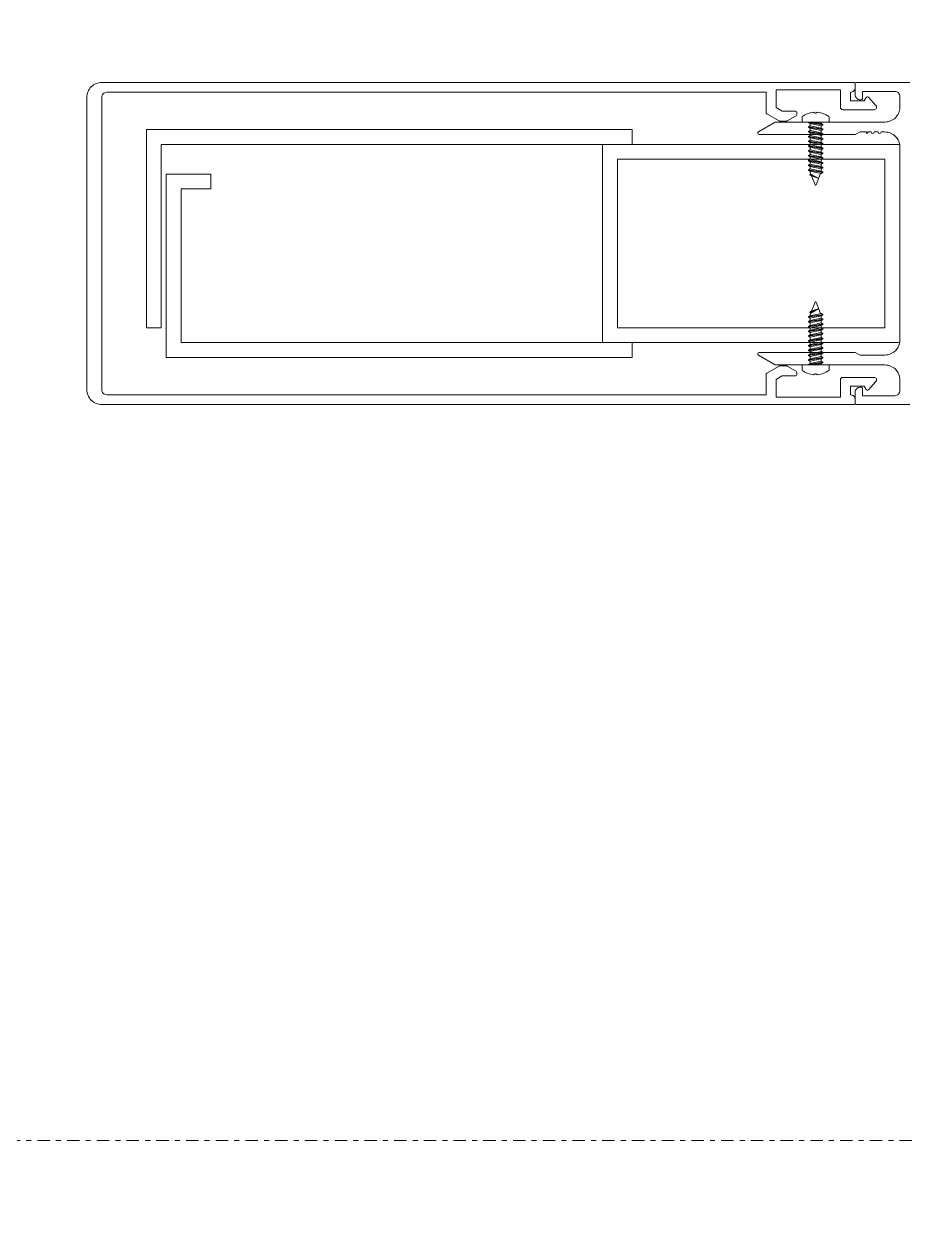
# Model space of a CAD drawing. Extents: x -1133 to 23780, y -1311 to 8245.
# Drawn here: x 16651.24 to 16669.01, y 1983.08 to 2007.52 of the extents above; entities that cross this region are included whole.
import ezdxf

# ---------------------------------------------------------------- set-up
doc = ezdxf.new("R2010")
doc.units = 0
doc.header["$MEASUREMENT"] = 0
for name, pattern in [('DASHDOT2', [0.5, 0.25, -0.125, 0, -0.125]), ('DOT2', [0.125, 0, -0.125]), ('HIDDEN', [0.375, 0.25, -0.125])]:
    doc.linetypes.add(name, pattern=pattern)
doc.layers.get('0').update_dxf_attribs({"color": 9, "lineweight": 9})
for name, color, linetype, lineweight in [('10', 9, 'Continuous', 9), ('20', 9, 'DOT2', 9), ('24', 9, 'DASHDOT2', 9), ('40', 9, 'Continuous', 9), ('40B', 9, 'Continuous', 9)]:
    doc.layers.add(name, color=color, linetype=linetype, lineweight=lineweight)

# ---------------------------------------------------------------- blocks, each defined once
blk = doc.blocks.new('*U502')
at = {"layer": '10'}
for p, q in [((-2.3, -11.005), (-2, -11.005)), ((2, -11.005), (2.3, -11.005)), ((-2.559, -14.435), (-2.45, -14.435)), ((-2.45, -14.976), (-2.45, -14.435)), ((-2.443, -14.559), (-2.45, -14.559)), ((-2.403, -14.852), (-2.45, -14.565)), ((-2.443, -14.559), (-2.395, -14.852)), ((-2.423, -14.593), (-2.443, -14.559)), ((-2.375, -14.593), (-2.423, -14.593)), ((-2.375, -14.817), (-2.423, -14.593)), ((-2.355, -14.559), (-2.375, -14.593)), ((-2.375, -14.593), (-2.326, -14.817)), ((-2.347, -14.559), (-2.355, -14.559)), ((-2.306, -14.852), (-2.355, -14.559)), ((-2.327, -14.593), (-2.347, -14.559)), ((-2.347, -14.559), (-2.298, -14.852)), ((-2.278, -14.593), (-2.327, -14.593)), ((-2.278, -14.817), (-2.327, -14.593)), ((-2.258, -14.559), (-2.278, -14.593)), ((-2.278, -14.593), (-2.23, -14.817)), ((-2.25, -14.559), (-2.258, -14.559)), ((-2.21, -14.852), (-2.258, -14.559)), ((-2.23, -14.593), (-2.25, -14.559)), ((-2.25, -14.559), (-2.202, -14.852)), ((-2.182, -14.817), (-2.23, -14.593)), ((-2.182, -14.593), (-2.23, -14.593)), ((-2.162, -14.559), (-2.182, -14.593)), ((-2.182, -14.593), (-2.133, -14.817)), ((-2.177, -14.593), (-1.989, -14.593)), ((-2.154, -14.559), (-2.162, -14.559)), ((-2.113, -14.852), (-2.162, -14.559)), ((-2.134, -14.593), (-2.154, -14.559)), ((-2.154, -14.559), (-2.105, -14.852)), ((-2.085, -14.817), (-2.134, -14.593)), ((-2.085, -14.593), (-2.134, -14.593)), ((-2.065, -14.559), (-2.085, -14.593)), ((-2.085, -14.593), (-2.037, -14.817)), ((-2.057, -14.559), (-2.065, -14.559)), ((-2.017, -14.852), (-2.065, -14.559)), ((-2.037, -14.593), (-2.057, -14.559)), ((-2.057, -14.559), (-2.009, -14.852)), ((-1.989, -14.817), (-2.037, -14.593)), ((-1.969, -14.559), (-1.989, -14.593)), ((-1.989, -14.593), (-1.941, -14.817)), ((-1.969, -14.559), (-1.961, -14.559)), ((-1.921, -14.852), (-1.969, -14.559)), ((-1.941, -14.593), (-1.961, -14.559)), ((-1.961, -14.559), (-1.913, -14.852)), ((-1.892, -14.593), (-1.941, -14.593)), ((-1.893, -14.817), (-1.941, -14.593)), ((-1.872, -14.559), (-1.892, -14.593)), ((-1.892, -14.593), (-1.844, -14.817)), ((-1.824, -14.852), (-1.872, -14.559)), ((-1.864, -14.559), (-1.872, -14.559)), ((-1.864, -14.559), (-1.816, -14.852)), ((-1.844, -14.593), (-1.864, -14.559)), ((-1.796, -14.817), (-1.844, -14.593)), ((-1.796, -14.593), (-1.844, -14.593)), ((-1.776, -14.559), (-1.796, -14.593)), ((-1.796, -14.593), (-1.748, -14.817)), ((-1.776, -14.559), (-1.768, -14.559)), ((-1.728, -14.852), (-1.776, -14.559)), ((-1.748, -14.593), (-1.768, -14.559)), ((-1.768, -14.559), (-1.72, -14.852)), ((-1.748, -14.593), (-1.699, -14.593)), ((-1.7, -14.817), (-1.748, -14.593)), ((-1.679, -14.559), (-1.699, -14.593)), ((-1.699, -14.593), (-1.651, -14.817)), ((-1.631, -14.852), (-1.679, -14.559)), ((-1.679, -14.559), (-1.671, -14.559)), ((-1.671, -14.559), (-1.623, -14.852)), ((-1.651, -14.593), (-1.671, -14.559)), ((-1.603, -14.817), (-1.651, -14.593)), ((-1.603, -14.593), (-1.651, -14.593)), ((-1.583, -14.559), (-1.603, -14.593)), ((-1.603, -14.593), (-1.555, -14.817)), ((-1.535, -14.852), (-1.583, -14.559)), ((-1.583, -14.559), (-1.575, -14.559)), ((-1.575, -14.559), (-1.527, -14.852)), ((-1.555, -14.593), (-1.575, -14.559)), ((-1.507, -14.817), (-1.555, -14.593)), ((-1.507, -14.593), (-1.555, -14.593)), ((-1.487, -14.559), (-1.507, -14.593)), ((-1.438, -14.852), (-1.487, -14.559)), ((-1.479, -14.559), (-1.487, -14.559)), ((-1.479, -14.559), (-1.43, -14.852)), ((-1.459, -14.593), (-1.479, -14.559)), ((-1.41, -14.817), (-1.459, -14.593)), ((-1.441, -14.593), (-1.459, -14.593)), ((-1.402, -14.607), (-1.441, -14.593)), ((-1.39, -14.586), (-1.402, -14.607)), ((-1.402, -14.607), (-1.314, -14.773)), ((-1.374, -14.659), (-1.39, -14.586)), ((-1.382, -14.586), (-1.39, -14.586)), ((-1.362, -14.621), (-1.382, -14.586)), ((-1.382, -14.586), (-1.361, -14.685)), ((-1.361, -14.685), (-1.374, -14.659)), ((-1.314, -14.773), (-1.362, -14.621)), ((-1.182, -14.695), (-1.362, -14.621)), ((1.182, -14.695), (1.362, -14.621)), ((1.402, -14.607), (1.314, -14.773)), ((1.314, -14.773), (1.362, -14.621)), ((1.382, -14.586), (1.361, -14.685)), ((1.361, -14.685), (1.374, -14.659)), ((1.362, -14.621), (1.382, -14.586)), ((1.374, -14.659), (1.39, -14.586)), ((1.382, -14.586), (1.39, -14.586)), ((1.39, -14.586), (1.402, -14.607)), ((1.402, -14.607), (1.441, -14.593)), ((1.41, -14.817), (1.459, -14.593)), ((1.479, -14.559), (1.43, -14.852)), ((1.438, -14.852), (1.487, -14.559)), ((1.441, -14.593), (1.459, -14.593)), ((1.459, -14.593), (1.479, -14.559)), ((1.479, -14.559), (1.487, -14.559)), ((1.487, -14.559), (1.507, -14.593)), ((1.507, -14.817), (1.555, -14.593)), ((1.507, -14.593), (1.555, -14.593)), ((1.575, -14.559), (1.527, -14.852)), ((1.535, -14.852), (1.583, -14.559)), ((1.555, -14.593), (1.575, -14.559)), ((1.603, -14.593), (1.555, -14.817)), ((1.583, -14.559), (1.575, -14.559)), ((1.583, -14.559), (1.603, -14.593)), ((1.603, -14.817), (1.651, -14.593)), ((1.603, -14.593), (1.651, -14.593)), ((1.671, -14.559), (1.623, -14.852)), ((1.631, -14.852), (1.679, -14.559)), ((1.651, -14.593), (1.671, -14.559)), ((1.699, -14.593), (1.651, -14.817)), ((1.679, -14.559), (1.671, -14.559)), ((1.679, -14.559), (1.699, -14.593)), ((1.748, -14.593), (1.699, -14.593)), ((1.7, -14.817), (1.748, -14.593)), ((1.768, -14.559), (1.72, -14.852)), ((1.728, -14.852), (1.776, -14.559)), ((1.748, -14.593), (1.768, -14.559)), ((1.796, -14.593), (1.748, -14.817)), ((1.776, -14.559), (1.768, -14.559)), ((1.776, -14.559), (1.796, -14.593)), ((1.796, -14.817), (1.844, -14.593)), ((1.796, -14.593), (1.844, -14.593)), ((1.864, -14.559), (1.816, -14.852)), ((1.824, -14.852), (1.872, -14.559)), ((1.844, -14.593), (1.864, -14.559)), ((1.892, -14.593), (1.844, -14.817)), ((1.864, -14.559), (1.872, -14.559)), ((1.872, -14.559), (1.892, -14.593)), ((1.892, -14.593), (1.941, -14.593)), ((1.893, -14.817), (1.941, -14.593)), ((1.961, -14.559), (1.913, -14.852)), ((1.921, -14.852), (1.969, -14.559)), ((1.941, -14.593), (1.961, -14.559)), ((1.989, -14.593), (1.941, -14.817)), ((1.969, -14.559), (1.961, -14.559)), ((1.969, -14.559), (1.989, -14.593)), ((2.177, -14.593), (1.989, -14.593)), ((1.989, -14.817), (2.037, -14.593)), ((2.057, -14.559), (2.009, -14.852)), ((2.017, -14.852), (2.065, -14.559)), ((2.037, -14.593), (2.057, -14.559)), ((2.085, -14.593), (2.037, -14.817)), ((2.057, -14.559), (2.065, -14.559)), ((2.065, -14.559), (2.085, -14.593)), ((2.085, -14.817), (2.134, -14.593)), ((2.085, -14.593), (2.134, -14.593)), ((2.154, -14.559), (2.105, -14.852)), ((2.113, -14.852), (2.162, -14.559)), ((2.182, -14.593), (2.133, -14.817)), ((2.134, -14.593), (2.154, -14.559)), ((2.154, -14.559), (2.162, -14.559)), ((2.162, -14.559), (2.182, -14.593)), ((2.182, -14.817), (2.23, -14.593)), ((2.182, -14.593), (2.23, -14.593)), ((2.25, -14.559), (2.202, -14.852)), ((2.21, -14.852), (2.258, -14.559)), ((2.23, -14.593), (2.25, -14.559)), ((2.278, -14.593), (2.23, -14.817)), ((2.25, -14.559), (2.258, -14.559)), ((2.258, -14.559), (2.278, -14.593)), ((2.278, -14.593), (2.327, -14.593)), ((2.278, -14.817), (2.327, -14.593)), ((2.347, -14.559), (2.298, -14.852)), ((2.306, -14.852), (2.355, -14.559)), ((2.375, -14.593), (2.326, -14.817)), ((2.327, -14.593), (2.347, -14.559)), ((2.347, -14.559), (2.355, -14.559)), ((2.355, -14.559), (2.375, -14.593)), ((2.375, -14.593), (2.423, -14.593)), ((2.375, -14.817), (2.423, -14.593)), ((2.443, -14.559), (2.395, -14.852)), ((2.403, -14.852), (2.45, -14.565)), ((2.423, -14.593), (2.443, -14.559)), ((2.443, -14.559), (2.45, -14.559)), ((2.559, -14.435), (2.45, -14.435)), ((2.45, -14.976), (2.45, -14.435)), ((-2.45, -14.691), (-2.423, -14.817)), ((-2.423, -14.817), (-2.45, -14.817)), ((-2.423, -14.817), (-2.403, -14.852)), ((-2.423, -14.817), (-2.403, -14.852)), ((-2.403, -14.852), (-2.395, -14.852)), ((-2.395, -14.852), (-2.375, -14.817)), ((-2.326, -14.817), (-2.375, -14.817)), ((-2.326, -14.817), (-2.306, -14.852)), ((-2.326, -14.817), (-2.306, -14.852)), ((-2.306, -14.852), (-2.298, -14.852)), ((-2.298, -14.852), (-2.278, -14.817)), ((-2.278, -14.817), (-2.23, -14.817)), ((-2.23, -14.817), (-2.21, -14.852)), ((-2.23, -14.817), (-2.21, -14.852)), ((-2.037, -14.817), (-2.225, -14.817)), ((-2.21, -14.852), (-2.202, -14.852)), ((-2.202, -14.852), (-2.182, -14.817)), ((-2.182, -14.817), (-2.133, -14.817)), ((-2.182, -14.817), (-2.133, -14.817)), ((-2.133, -14.817), (-2.113, -14.852)), ((-2.133, -14.817), (-2.113, -14.852)), ((-2.113, -14.852), (-2.105, -14.852)), ((-2.105, -14.852), (-2.085, -14.817)), ((-2.085, -14.817), (-2.037, -14.817)), ((-2.085, -14.817), (-2.037, -14.817)), ((-2.037, -14.817), (-2.017, -14.852)), ((-2.037, -14.817), (-2.017, -14.852)), ((-2.017, -14.852), (-2.009, -14.852)), ((-2.009, -14.852), (-1.989, -14.817)), ((-1.989, -14.817), (-1.941, -14.817)), ((-1.989, -14.817), (-1.941, -14.817)), ((-1.941, -14.817), (-1.921, -14.852)), ((-1.941, -14.817), (-1.921, -14.852)), ((-1.921, -14.852), (-1.913, -14.852)), ((-1.913, -14.852), (-1.893, -14.817)), ((-1.893, -14.817), (-1.844, -14.817)), ((-1.844, -14.817), (-1.824, -14.852)), ((-1.844, -14.817), (-1.824, -14.852)), ((-1.824, -14.852), (-1.816, -14.852)), ((-1.816, -14.852), (-1.796, -14.817)), ((-1.748, -14.817), (-1.796, -14.817)), ((-1.748, -14.817), (-1.728, -14.852)), ((-1.748, -14.817), (-1.728, -14.852)), ((-1.728, -14.852), (-1.72, -14.852)), ((-1.72, -14.852), (-1.7, -14.817)), ((-1.7, -14.817), (-1.651, -14.817)), ((-1.651, -14.817), (-1.631, -14.852)), ((-1.651, -14.817), (-1.631, -14.852)), ((-1.631, -14.852), (-1.623, -14.852)), ((-1.623, -14.852), (-1.603, -14.817)), ((-1.603, -14.817), (-1.555, -14.817)), ((-1.555, -14.817), (-1.535, -14.852)), ((-1.555, -14.817), (-1.535, -14.852)), ((-1.535, -14.852), (-1.527, -14.852)), ((-1.527, -14.852), (-1.507, -14.817)), ((-1.507, -14.817), (-1.458, -14.817)), ((-1.458, -14.817), (-1.438, -14.852)), ((-1.438, -14.852), (-1.43, -14.852)), ((-1.43, -14.852), (-1.41, -14.817)), ((-1.412, -14.807), (-1.182, -14.715)), ((-1.41, -14.817), (-1.412, -14.807)), ((-1.175, -14.705), (-1.182, -14.695)), ((-1.182, -14.715), (-1.175, -14.705)), ((1.175, -14.705), (1.182, -14.695)), ((1.182, -14.715), (1.175, -14.705)), ((1.412, -14.807), (1.182, -14.715)), ((1.41, -14.817), (1.412, -14.807)), ((1.43, -14.852), (1.41, -14.817)), ((1.438, -14.852), (1.43, -14.852)), ((1.458, -14.817), (1.438, -14.852)), ((1.507, -14.817), (1.458, -14.817)), ((1.527, -14.852), (1.507, -14.817)), ((1.535, -14.852), (1.527, -14.852)), ((1.555, -14.817), (1.535, -14.852)), ((1.555, -14.817), (1.535, -14.852)), ((1.603, -14.817), (1.555, -14.817)), ((1.623, -14.852), (1.603, -14.817)), ((1.631, -14.852), (1.623, -14.852)), ((1.651, -14.817), (1.631, -14.852)), ((1.651, -14.817), (1.631, -14.852)), ((1.7, -14.817), (1.651, -14.817)), ((1.72, -14.852), (1.7, -14.817)), ((1.728, -14.852), (1.72, -14.852)), ((1.748, -14.817), (1.728, -14.852)), ((1.748, -14.817), (1.728, -14.852)), ((1.748, -14.817), (1.796, -14.817)), ((1.816, -14.852), (1.796, -14.817)), ((1.824, -14.852), (1.816, -14.852)), ((1.844, -14.817), (1.824, -14.852)), ((1.844, -14.817), (1.824, -14.852)), ((1.893, -14.817), (1.844, -14.817)), ((1.913, -14.852), (1.893, -14.817)), ((1.921, -14.852), (1.913, -14.852)), ((1.941, -14.817), (1.921, -14.852)), ((1.941, -14.817), (1.921, -14.852)), ((1.989, -14.817), (1.941, -14.817)), ((1.989, -14.817), (1.941, -14.817)), ((2.009, -14.852), (1.989, -14.817)), ((2.017, -14.852), (2.009, -14.852)), ((2.037, -14.817), (2.017, -14.852)), ((2.037, -14.817), (2.017, -14.852)), ((2.037, -14.817), (2.225, -14.817)), ((2.085, -14.817), (2.037, -14.817)), ((2.085, -14.817), (2.037, -14.817)), ((2.105, -14.852), (2.085, -14.817)), ((2.113, -14.852), (2.105, -14.852)), ((2.133, -14.817), (2.113, -14.852)), ((2.133, -14.817), (2.113, -14.852)), ((2.182, -14.817), (2.133, -14.817)), ((2.182, -14.817), (2.133, -14.817)), ((2.202, -14.852), (2.182, -14.817)), ((2.21, -14.852), (2.202, -14.852)), ((2.23, -14.817), (2.21, -14.852)), ((2.23, -14.817), (2.21, -14.852)), ((2.278, -14.817), (2.23, -14.817)), ((2.298, -14.852), (2.278, -14.817)), ((2.306, -14.852), (2.298, -14.852)), ((2.326, -14.817), (2.306, -14.852)), ((2.326, -14.817), (2.306, -14.852)), ((2.326, -14.817), (2.375, -14.817)), ((2.395, -14.852), (2.375, -14.817)), ((2.403, -14.852), (2.395, -14.852)), ((2.423, -14.817), (2.403, -14.852)), ((2.423, -14.817), (2.403, -14.852)), ((2.45, -14.691), (2.423, -14.817)), ((2.423, -14.817), (2.45, -14.817)), ((-2.559, -14.976), (-2.45, -14.976)), ((2.559, -14.976), (2.45, -14.976))]:
    blk.add_line(p, q, dxfattribs=at)
blk.add_lwpolyline([(-2.7, -15.887), (-2.7, -15.257, 0.414214), (-2.75, -15.207), (-3.1, -15.207), (-3.1, -13.907), (-2.741, -13.907), (-2.67, -14.031), (-2.67, -14.297, 0.414214), (-2.64, -14.327), (-2.603, -14.327, 0.267949), (-2.577, -14.312), (-2.474, -14.134, 0.131652), (-2.47, -14.119), (-2.47, -13.985, 0.131652), (-2.474, -13.97), (-2.617, -13.722, 0.267949), (-2.643, -13.707), (-3.05, -13.707), (-3.05, -0.4, -0.414214), (-2.95, -0.3), (2.95, -0.3), (2.95, -0.3, -0.414214), (3.05, -0.4), (3.05, -13.707), (2.643, -13.707, 0.267949), (2.617, -13.722), (2.474, -13.97, 0.131652), (2.47, -13.985), (2.47, -14.119, 0.131652), (2.474, -14.134), (2.577, -14.312, 0.267949), (2.603, -14.327), (2.64, -14.327, 0.414214), (2.67, -14.297), (2.67, -14.031), (2.741, -13.907), (3.1, -13.907), (3.1, -15.207), (2.75, -15.207, 0.414214), (2.7, -15.257), (2.7, -15.887, 0.650971), (2.784, -15.924), (2.95, -15.773, 0.508142), (2.945, -15.725), (2.88, -15.687), (2.88, -15.407), (3.05, -15.407, 0.432363), (3.15, -15.505), (3.22, -15.505, 0.477393), (3.25, -15.477), (3.25, -0.3, 0.414214), (2.95, 0), (2.95, 0), (-2.95, 0, 0.414214), (-3.25, -0.3), (-3.25, -15.477, 0.470043), (-3.22, -15.505), (-3.15, -15.505, 0.430327), (-3.05, -15.407), (-2.88, -15.407), (-2.88, -15.687), (-2.945, -15.725, 0.508142), (-2.95, -15.773), (-2.784, -15.924, 0.650971)], format="xyb", close=True, dxfattribs=at)
for points in [[(-2, -11.005), (-2, -1.5), (1.7, -1.5), (1.7, -1.2), (-2.3, -1.2), (-2.3, -11.005)], [(2, -11.005), (2, -1.9), (-1.1, -1.9), (-1.1, -2.5), (-1.4, -2.5), (-1.4, -1.6), (2.3, -1.6), (2.3, -11.005)], [(-1.507, -14.593), (-1.458, -14.817)], [(1.507, -14.593), (1.458, -14.817)], [(-2.65, -14.667), (-2.628, -14.697), (-2.628, -14.713), (-2.65, -14.743)], [(2.65, -14.667), (2.628, -14.697), (2.628, -14.713), (2.65, -14.743)]]:
    blk.add_lwpolyline(points, dxfattribs=at)
for points in [[(-2, -10.405), (2, -10.405), (2, -16.405), (-2, -16.405)], [(-1.7, -10.705), (1.7, -10.705), (1.7, -16.105), (-1.7, -16.105)]]:
    blk.add_lwpolyline(points, close=True, dxfattribs=at)
blk.add_lwpolyline([(-3.25, -16.605), (-3.25, -15.535, -0.414214), (-3.22, -15.505), (-3, -15.505, -0.414214), (-2.9, -15.605), (-2.9, -15.625, -0.414214), (-2.93, -15.655), (-3.07, -15.655), (-3.07, -16.305, 0.414214), (-2.97, -16.405), (-2.75, -16.405, 0.414214), (-2.45, -16.105), (-2.45, -14.735), (-2.42, -14.705), (-2.45, -14.675), (-2.45, -13.888), (-2.256, -13.552, -0.767327), (-2.2, -13.567), (-2.2, -15.503), (-2.25, -15.605), (-2.25, -15.729), (-2.22, -15.747), (-2.25, -15.764), (-2.25, -15.827, -1), (-2.25, -15.887), (-2.25, -15.967, -1), (-2.25, -16.027), (-2.25, -16.105, 0.414214), (-1.95, -16.405), (0, -16.405), (1.95, -16.405, 0.414214), (2.25, -16.105), (2.25, -15.605), (2.2, -15.503), (2.2, -13.567, -0.767327), (2.256, -13.552), (2.45, -13.888), (2.45, -14.675), (2.42, -14.705), (2.45, -14.735), (2.45, -16.105, 0.414214), (2.75, -16.405), (2.97, -16.405, 0.414214), (3.07, -16.305), (3.07, -15.655), (2.93, -15.655, -0.414214), (2.9, -15.625), (2.9, -15.605, -0.414214), (3, -15.505), (3.22, -15.505, -0.414214), (3.25, -15.535), (3.25, -16.605)], format="xyb", dxfattribs=at)
for centre, start, end in [((-2.134, -14.735), 144.7573, 172.4905), ((2.134, -14.735), 7.5095, 35.2427), ((-2.134, -14.675), 187.5095, 215.2427), ((2.134, -14.675), 324.7573, 352.4905)]:
    blk.add_arc(centre, 0.521, start, end, dxfattribs=at)
blk = doc.blocks.new('P-AKS_AUDI')
at = {"layer": '24'}
blk.add_lwpolyline([(0, -800), (360, -800)], dxfattribs=at)
blk = doc.blocks.new('p-2. kat planı')
at = {"layer": '20', "linetype": 'HIDDEN'}
blk.add_lwpolyline([(16671.487, 2158.026, 0.152192), (13054.425, 1065.279, 0.152192)], format="xyb", dxfattribs=at)
at = {"layer": '40'}
blk.add_lwpolyline([(13054.425, 704.149, -0.030791), (13682.752, 1104.544), (13576.464, 1296.454, -0.024013), (14116.777, 1562.653), (14175.158, 1426.959), (14212.085, 1442.777), (14154.086, 1578.715, -0.023167), (14698.586, 1781.775), (14742.744, 1640.763), (14781.905, 1653.342), (14736.686, 1793.872, -0.023228), (15300.092, 1942.429), (15330.546, 1797.881), (15369.843, 1806.215), (15339.157, 1950.68, -0.024001), (15933.76, 2044.81), (15957.627, 1826.735, -0.029535), (16671.447, 1862.427), (16671.447, 2206.094), (16650.5, 2206.094, 0.149972), (13055.865, 1124.027), (13054.425, 1124.027)], format="xyb", close=True, dxfattribs=at)
at = {"layer": '40B'}
blk.add_lwpolyline([(13052.5, 1837.5), (13052.5, 1065.503), (13054.425, 1065.503, -0.152186), (16671.447, 2158.211), (16671.447, 2226.094), (16672.5, 2226.094), (16672.5, 2372.5), (15945, 2372.5), (15945, 2365), (14187.5, 2363), (14187.5, 2825), (13845, 2825), (13845, 1845), (13845, 1837.5)], format="xyb", close=True, dxfattribs=at)
at = {"layer": '10', "xscale": -1, "rotation": 90}
blk.add_blockref('*U502', (16652.5, 2003.1), dxfattribs=at)
at = {"layer": '24'}
blk.add_blockref('P-AKS_AUDI', (16612.5, 2785), dxfattribs=at)

msp = doc.modelspace()

# ---------------------------------------------------------------- linework, layer by layer
at = {"layer": '20', "linetype": 'HIDDEN'}
msp.add_lwpolyline([(13074.5, 1209.101, -0.147553), (16652.5, 2266.705)], format="xyb", dxfattribs=at)

# ---------------------------------------------------------------- block references
msp.add_blockref('p-2. kat planı', (0, 0))

doc.saveas('drawing.dxf')
